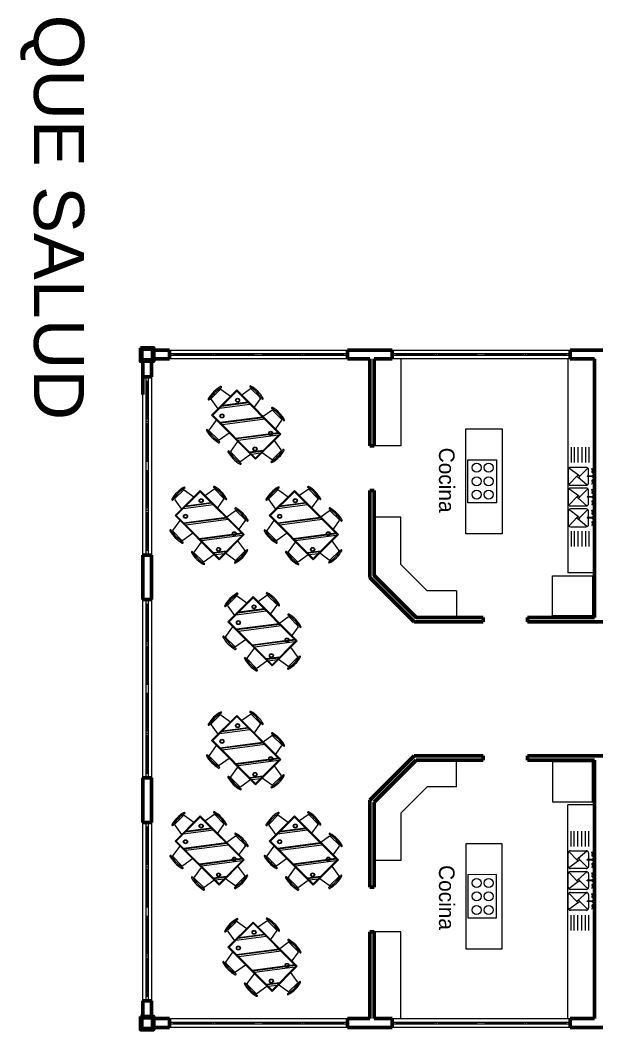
# Model space of a CAD drawing. Header units: metres. Extents: x 78 to 178, y -74 to 157.
# Drawn here: x 99.71 to 112.66, y 1.46 to 24.11 of the extents above; entities that cross this region are included whole.
import ezdxf

# ---------------------------------------------------------------- set-up
doc = ezdxf.new("R2010")
doc.units = ezdxf.units.M
for name, color, linetype, lineweight in [('envolvente', 164, 'Continuous', 60), ('Estructura', 1, 'Continuous', 60), ('Lámina', 7, 'Continuous', 30), ('mobiliario', 252, 'Continuous', 9), ('Texto', 250, 'Continuous', 9), ('ventanas', 132, 'Continuous', 9)]:
    doc.layers.add(name, color=color, linetype=linetype, lineweight=lineweight)
doc.styles.add('Anotativo', font='arial.ttf')

# ---------------------------------------------------------------- blocks, each defined once
blk = doc.blocks.new('A$C01F42A49')
at = {"layer": 'mobiliario'}
for p, q in [((0.535, 1.379), (0.497, 1.146)), ((0.825, 1.395), (0.555, 1.395)), ((0.845, 1.379), (0.883, 1.146)), ((1.217, 1.379), (1.179, 1.146)), ((1.237, 1.395), (1.507, 1.395)), ((1.527, 1.379), (1.565, 1.146)), ((1.734, 1.146), (0.334, 1.146)), ((0.334, 1.146), (0.334, 0.346)), ((1.734, 0.346), (1.734, 1.146)), ((0.079, 0.903), (0.334, 0.945)), ((1.714, 1.126), (0.354, 1.126)), ((0.354, 1.126), (0.354, 0.366)), ((1.714, 0.366), (1.714, 1.126)), ((1.989, 0.903), (1.734, 0.945)), ((0.062, 0.883), (0.062, 0.613)), ((2.006, 0.883), (2.006, 0.613)), ((0.079, 0.593), (0.334, 0.551)), ((1.989, 0.593), (1.734, 0.551)), ((0.334, 0.346), (1.734, 0.346)), ((0.354, 0.366), (1.714, 0.366)), ((0.535, 0.079), (0.492, 0.346)), ((0.845, 0.079), (0.889, 0.346)), ((1.217, 0.079), (1.173, 0.346)), ((1.527, 0.079), (1.57, 0.346)), ((0.825, 0.062), (0.555, 0.062)), ((1.237, 0.062), (1.507, 0.062))]:
    blk.add_line(p, q, dxfattribs=at)
at = {"layer": 'mobiliario', "linetype": 'ByBlock'}
for p, q in [((0.771, 1.126), (0.354, 0.583)), ((0.723, 1.126), (0.354, 0.645)), ((0.705, 1.126), (0.354, 0.669)), ((1.176, 1.126), (0.591, 0.366)), ((1.194, 1.126), (0.609, 0.366)), ((1.242, 1.126), (0.657, 0.366)), ((1.673, 1.126), (1.089, 0.366)), ((1.691, 1.126), (1.107, 0.366)), ((1.714, 1.093), (1.155, 0.366)), ((1.714, 0.602), (1.532, 0.366)), ((1.714, 0.579), (1.55, 0.366)), ((1.714, 0.516), (1.598, 0.366))]:
    blk.add_line(p, q, dxfattribs=at)
at = {"layer": 'mobiliario'}
for centre, radius in [((0.511, 0.998), 0.0454), ((0.511, 0.998), 0.0354), ((1.561, 0.998), 0.0454), ((1.561, 0.998), 0.0354), ((0.511, 0.5), 0.0454), ((0.511, 0.5), 0.0354), ((1.561, 0.5), 0.0454), ((1.561, 0.5), 0.0354)]:
    blk.add_circle(centre, radius, dxfattribs=at)
for centre, radius, start, end in [((0.5, 1.42), 0.015, 105.4901, 284.2842), ((0.69, 0.736), 0.724, 74.4701, 105.577), ((0.69, 0.737), 0.694, 74.4325, 105.5675), ((0.555, 1.375), 0.02, 90, 170.6717), ((0.825, 1.375), 0.02, 9.3283, 90), ((0.88, 1.42), 0.015, 255.7158, 74.5099), ((1.182, 1.42), 0.015, 105.4901, 284.2842), ((1.372, 0.736), 0.724, 74.423, 105.5299), ((1.372, 0.737), 0.694, 74.4325, 105.5675), ((1.237, 1.375), 0.02, 90, 170.6717), ((1.507, 1.375), 0.02, 9.3283, 90), ((1.562, 1.42), 0.015, 255.7158, 74.5099), ((0.721, 0.748), 0.724, 164.4701, 195.577), ((0.038, 0.938), 0.015, 345.7158, 164.5099), ((0.721, 0.748), 0.694, 164.4325, 195.5675), ((2.03, 0.938), 0.015, 15.4901, 194.2842), ((1.347, 0.748), 0.694, 344.4325, 15.5675), ((1.347, 0.748), 0.724, 344.423, 15.5299), ((0.082, 0.883), 0.02, 99.3283, 180), ((1.986, 0.883), 0.02, 0, 80.6717), ((0.038, 0.558), 0.015, 195.4901, 14.2842), ((0.082, 0.613), 0.02, 180, 260.6717), ((1.986, 0.613), 0.02, 279.3283, 0), ((2.03, 0.558), 0.015, 165.7158, 344.5099), ((0.5, 0.038), 0.015, 75.7158, 254.5099), ((0.69, 0.721), 0.724, 254.423, 285.5299), ((0.69, 0.721), 0.694, 254.4325, 285.5675), ((0.555, 0.082), 0.02, 189.3283, 270), ((0.825, 0.082), 0.02, 270, 350.6717), ((0.88, 0.038), 0.015, 285.4901, 104.2842), ((1.182, 0.038), 0.015, 75.7158, 254.5099), ((1.372, 0.721), 0.724, 254.4701, 285.577), ((1.372, 0.721), 0.694, 254.4325, 285.5675), ((1.237, 0.082), 0.02, 189.3283, 270), ((1.507, 0.082), 0.02, 270, 350.6717), ((1.562, 0.038), 0.015, 285.4901, 104.2842)]:
    blk.add_arc(centre, radius, start, end, dxfattribs=at)

msp = doc.modelspace()

# ---------------------------------------------------------------- linework, layer by layer
at = {"layer": 'envolvente'}
for p, q in [((103.05784, 16.70601), (102.70784, 16.70601)), ((103.05784, 16.50601), (103.05784, 16.70601)), ((108.05784, 16.70601), (107.05784, 16.70601)), ((107.05784, 16.50601), (107.05784, 16.70601)), ((108.05784, 16.50601), (108.05784, 16.70601)), ((113.05784, 16.70601), (112.05784, 16.70601)), ((112.05784, 16.50601), (112.05784, 16.70601)), ((102.45784, 16.45601), (102.45784, 16.10601)), ((102.45784, 16.45601), (102.45784, 15.70601)), ((102.65784, 16.45601), (102.65784, 16.10601)), ((103.05784, 16.50601), (102.70784, 16.50601)), ((107.55784, 16.50601), (107.05784, 16.50601)), ((107.55784, 16.50601), (107.55784, 14.55601)), ((108.05784, 16.50601), (107.65784, 16.50601)), ((107.65784, 16.50601), (107.65784, 14.55601)), ((112.60784, 16.50601), (112.05784, 16.50601)), ((112.60784, 16.50601), (112.60784, 10.70601)), ((102.65784, 16.10601), (102.45784, 16.10601)), ((107.55784, 14.55601), (107.65784, 14.55601)), ((107.55784, 13.55601), (107.55784, 11.60601)), ((107.55784, 13.55601), (107.65784, 13.55601)), ((102.65784, 12.10601), (102.45784, 12.10601)), ((102.45784, 12.10601), (102.45784, 11.10601)), ((102.65784, 12.10601), (102.65784, 11.10601)), ((108.55784, 10.60601), (107.55784, 11.60601)), ((102.65784, 11.10601), (102.45784, 11.10601)), ((110.10355, 10.60601), (110.10355, 10.70601)), ((112.60784, 10.70601), (111.10355, 10.70601)), ((111.10355, 10.60601), (111.10355, 10.70601)), ((110.10355, 10.60601), (108.55784, 10.60601)), ((114.20844, 10.60601), (111.10355, 10.60601)), ((108.55784, 7.60601), (107.55784, 6.60601)), ((108.59927, 7.50601), (107.65784, 6.56459)), ((110.10355, 7.60601), (108.55784, 7.60601)), ((110.10355, 7.50601), (108.59927, 7.50601)), ((110.10355, 7.50601), (110.10355, 7.60601)), ((112.80784, 7.60601), (111.10355, 7.60601)), ((111.10355, 7.50601), (111.10355, 7.60601)), ((112.60784, 7.50601), (111.10355, 7.50601)), ((112.60784, 7.50601), (112.60784, 1.70601)), ((112.60784, 1.70601), (112.60784, 7.50601)), ((102.65784, 7.10601), (102.45784, 7.10601)), ((102.45784, 7.10601), (102.45784, 6.10601)), ((102.65784, 7.10601), (102.65784, 6.10601)), ((107.55784, 6.60601), (107.55784, 4.65601)), ((107.65784, 6.56459), (107.65784, 4.65601)), ((102.65784, 6.10601), (102.45784, 6.10601)), ((107.55784, 4.65601), (107.65784, 4.65601)), ((107.55784, 3.65601), (107.55784, 1.70601)), ((107.55784, 3.65601), (107.65784, 3.65601)), ((107.65784, 3.65601), (107.65784, 1.70601)), ((102.45784, 2.10601), (102.45784, 1.75601)), ((102.65784, 2.10601), (102.45784, 2.10601)), ((102.65784, 2.10601), (102.65784, 1.75601)), ((103.05784, 1.70601), (102.70784, 1.70601)), ((103.05784, 1.50601), (103.05784, 1.70601)), ((107.55784, 1.70601), (107.05784, 1.70601)), ((107.05784, 1.50601), (107.05784, 1.70601)), ((108.05784, 1.70601), (107.65784, 1.70601)), ((108.05784, 1.50601), (108.05784, 1.70601)), ((112.60784, 1.70601), (112.05784, 1.70601)), ((112.05784, 1.50601), (112.05784, 1.70601)), ((103.05784, 1.50601), (102.70784, 1.50601)), ((108.05784, 1.50601), (107.05784, 1.50601)), ((113.05784, 1.50601), (112.05784, 1.50601))]:
    msp.add_line(p, q, dxfattribs=at)
at = {"layer": 'envolvente', "lineweight": 9}
for p, q in [((103.05784, 16.70601), (107.05784, 16.70601)), ((108.05784, 16.70601), (112.05784, 16.70601)), ((107.05784, 16.50601), (103.05784, 16.50601)), ((112.05784, 16.50601), (108.05784, 16.50601)), ((102.45784, 12.10601), (102.45784, 16.10601)), ((102.65784, 16.10601), (102.65784, 12.10601)), ((102.45784, 7.10601), (102.45784, 11.10601)), ((102.65784, 11.10601), (102.65784, 7.10601)), ((102.45784, 2.10601), (102.45784, 6.10601)), ((102.65784, 6.10601), (102.65784, 2.10601)), ((103.05784, 1.70601), (107.05784, 1.70601)), ((108.05784, 1.70601), (112.05784, 1.70601)), ((107.05784, 1.50601), (103.05784, 1.50601)), ((112.05784, 1.50601), (108.05784, 1.50601))]:
    msp.add_line(p, q, dxfattribs=at)
at = {"layer": 'envolvente'}
msp.add_lwpolyline([(110.10355, 10.70601), (108.59927, 10.70601), (107.65784, 11.64743), (107.65784, 13.55601)], dxfattribs=at)
at = {"layer": 'Estructura'}
for points in [[(102.40784, 16.75601), (102.40784, 16.45601), (102.70784, 16.45601), (102.70784, 16.75601)], [(102.43784, 16.72601), (102.43784, 16.48601), (102.67784, 16.48601), (102.67784, 16.72601)], [(102.40784, 1.75601), (102.40784, 1.45601), (102.70784, 1.45601), (102.70784, 1.75601)], [(102.43784, 1.72601), (102.43784, 1.48601), (102.67784, 1.48601), (102.67784, 1.72601)]]:
    msp.add_lwpolyline(points, close=True, dxfattribs=at)
at = {"layer": 'mobiliario'}
for p, q in [((108.25784, 16.50601), (108.25784, 14.55601)), ((112.00784, 16.50601), (112.00784, 11.70601)), ((108.25784, 14.55601), (107.65784, 14.55601)), ((112.07787, 14.52943), (112.07787, 14.18207)), ((112.14636, 14.52943), (112.14636, 14.18207)), ((112.23311, 14.52943), (112.23311, 14.18207)), ((112.31985, 14.52943), (112.31985, 14.18207)), ((112.4066, 14.52943), (112.4066, 14.18207)), ((112.47966, 14.52943), (112.47966, 14.18207)), ((112.42149, 14.07296), (112.06525, 14.07296)), ((112.01525, 14.02296), (112.01525, 13.72296)), ((112.47149, 13.72296), (112.47149, 14.02296)), ((112.06525, 13.67296), (112.42149, 13.67296)), ((112.42149, 13.60759), (112.06525, 13.60759)), ((112.01525, 13.55759), (112.01525, 13.25759)), ((112.47149, 13.25759), (112.47149, 13.55759)), ((112.06525, 13.20759), (112.42149, 13.20759)), ((112.42149, 13.14031), (112.06525, 13.14031)), ((108.25784, 12.95601), (107.65784, 12.95601)), ((112.01525, 13.09031), (112.01525, 12.79031)), ((112.47149, 12.79031), (112.47149, 13.09031)), ((112.06525, 12.74031), (112.42149, 12.74031)), ((112.07787, 12.64636), (112.07787, 12.299)), ((112.14636, 12.64636), (112.14636, 12.299)), ((112.23311, 12.64636), (112.23311, 12.299)), ((112.31985, 12.64636), (112.31985, 12.299)), ((112.4066, 12.64636), (112.4066, 12.299)), ((112.47966, 12.64636), (112.47966, 12.299)), ((112.60784, 11.70601), (112.00784, 11.70601)), ((109.50355, 11.30601), (109.50355, 10.70601)), ((109.50355, 6.90601), (109.50355, 7.50601)), ((112.00784, 1.70601), (112.00784, 6.50601)), ((112.60784, 6.50601), (112.00784, 6.50601)), ((112.07787, 5.56566), (112.07787, 5.91302)), ((112.14636, 5.56566), (112.14636, 5.91302)), ((112.23311, 5.56566), (112.23311, 5.91302)), ((112.31985, 5.56566), (112.31985, 5.91302)), ((112.4066, 5.56566), (112.4066, 5.91302)), ((112.47966, 5.56566), (112.47966, 5.91302)), ((112.06525, 5.47171), (112.42149, 5.47171)), ((108.25784, 5.25601), (107.65784, 5.25601)), ((112.01525, 5.12171), (112.01525, 5.42171)), ((112.47149, 5.42171), (112.47149, 5.12171)), ((112.42149, 5.07171), (112.06525, 5.07171)), ((112.06525, 5.00443), (112.42149, 5.00443)), ((112.01525, 4.65443), (112.01525, 4.95443)), ((112.47149, 4.95443), (112.47149, 4.65443)), ((112.42149, 4.60443), (112.06525, 4.60443)), ((112.06525, 4.53906), (112.42149, 4.53906)), ((112.01525, 4.18906), (112.01525, 4.48906)), ((112.47149, 4.48906), (112.47149, 4.18906)), ((112.42149, 4.13906), (112.06525, 4.13906)), ((112.07787, 3.68259), (112.07787, 4.02995)), ((112.14636, 3.68259), (112.14636, 4.02995)), ((112.23311, 3.68259), (112.23311, 4.02995)), ((112.31985, 3.68259), (112.31985, 4.02995)), ((112.4066, 3.68259), (112.4066, 4.02995)), ((112.47966, 3.68259), (112.47966, 4.02995)), ((108.25784, 3.65601), (107.65784, 3.65601)), ((108.25784, 1.70601), (108.25784, 3.65601))]:
    msp.add_line(p, q, dxfattribs=at)
for points in [[(110.53212, 14.93656), (110.53212, 12.58603), (109.71749, 12.58603), (109.71749, 14.93656)], [(110.40421, 14.2435), (110.40421, 13.27489), (109.76265, 13.27699), (109.76265, 14.2456)], [(112.55945, 11.64372), (112.55945, 10.74372), (111.65945, 10.74372), (111.65945, 11.64372)], [(112.55945, 6.56829), (112.55945, 7.46829), (111.65945, 7.46829), (111.65945, 6.56829)], [(110.53212, 3.27546), (110.53212, 5.62599), (109.71749, 5.62599), (109.71749, 3.27546)], [(110.40421, 3.96852), (110.40421, 4.93713), (109.76265, 4.93503), (109.76265, 3.96642)]]:
    msp.add_lwpolyline(points, close=True, dxfattribs=at)
for points in [[(112.24509, 13.89748), (112.0299, 14.05831)], [(112.26343, 13.86358), (112.45685, 14.05831)], [(112.54256, 14.044), (112.55442, 14.04796)], [(112.56756, 13.969), (112.54256, 14.044)], [(112.57942, 13.97296), (112.55442, 14.04796)], [(112.0299, 13.6876), (112.21906, 13.88623)], [(112.43185, 13.67913), (112.24025, 13.84796)], [(112.43947, 13.87986), (112.43947, 13.86736)], [(112.57149, 13.87986), (112.43947, 13.87986)], [(112.57149, 13.86736), (112.43947, 13.86736)], [(112.56756, 13.969), (112.57942, 13.97296)], [(112.57149, 13.87986), (112.57149, 13.86736)], [(112.24509, 13.43212), (112.0299, 13.59294)], [(112.26343, 13.39822), (112.45685, 13.59294)], [(112.56756, 13.77691), (112.54256, 13.70191)], [(112.54256, 13.70191), (112.55442, 13.69796)], [(112.57942, 13.77296), (112.55442, 13.69796)], [(112.56756, 13.77691), (112.57942, 13.77296)], [(112.0299, 13.22223), (112.21906, 13.42086)], [(112.43185, 13.21376), (112.24025, 13.38259)], [(112.43947, 13.41449), (112.43947, 13.40199)], [(112.57149, 13.41449), (112.43947, 13.41449)], [(112.57149, 13.40199), (112.43947, 13.40199)], [(112.54256, 13.57864), (112.55442, 13.58259)], [(112.56756, 13.50364), (112.54256, 13.57864)], [(112.57942, 13.50759), (112.55442, 13.58259)], [(112.56756, 13.50364), (112.57942, 13.50759)], [(112.57149, 13.41449), (112.57149, 13.40199)], [(112.56756, 13.31154), (112.54256, 13.23654)], [(112.54256, 13.23654), (112.55442, 13.23259)], [(112.57942, 13.30759), (112.55442, 13.23259)], [(112.56756, 13.31154), (112.57942, 13.30759)], [(109.50355, 11.30601), (108.84779, 11.30601), (108.25784, 11.89596), (108.25784, 12.95601)], [(112.24509, 12.96483), (112.0299, 13.12566)], [(112.0299, 12.75495), (112.21906, 12.95358)], [(112.43185, 12.74648), (112.24025, 12.91531)], [(112.26343, 12.93093), (112.45685, 13.12566)], [(112.43947, 12.94721), (112.43947, 12.93471)], [(112.57149, 12.94721), (112.43947, 12.94721)], [(112.57149, 12.93471), (112.43947, 12.93471)], [(112.54256, 13.11135), (112.55442, 13.11531)], [(112.56756, 13.03635), (112.54256, 13.11135)], [(112.57942, 13.04031), (112.55442, 13.11531)], [(112.56756, 13.03635), (112.57942, 13.04031)], [(112.57149, 12.94721), (112.57149, 12.93471)], [(112.56756, 12.84426), (112.54256, 12.76926)], [(112.54256, 12.76926), (112.55442, 12.76531)], [(112.57942, 12.84031), (112.55442, 12.76531)], [(112.56756, 12.84426), (112.57942, 12.84031)], [(109.50355, 6.90601), (108.84779, 6.90601), (108.25784, 6.31606), (108.25784, 5.25601)], [(112.0299, 5.45707), (112.21906, 5.25844)], [(112.43185, 5.46554), (112.24025, 5.29671)], [(112.54256, 5.44276), (112.55442, 5.44671)], [(112.56756, 5.36776), (112.54256, 5.44276)], [(112.57942, 5.37171), (112.55442, 5.44671)], [(112.24509, 5.24718), (112.0299, 5.08636)], [(112.26343, 5.28108), (112.45685, 5.08636)], [(112.43947, 5.26481), (112.43947, 5.27731)], [(112.57149, 5.27731), (112.43947, 5.27731)], [(112.57149, 5.26481), (112.43947, 5.26481)], [(112.56756, 5.36776), (112.57942, 5.37171)], [(112.57149, 5.26481), (112.57149, 5.27731)], [(112.0299, 4.98978), (112.21906, 4.79116)], [(112.43185, 4.99826), (112.24025, 4.82943)], [(112.56756, 5.17566), (112.54256, 5.10066)], [(112.54256, 5.10066), (112.55442, 5.09671)], [(112.57942, 5.17171), (112.55442, 5.09671)], [(112.56756, 5.17566), (112.57942, 5.17171)], [(112.24509, 4.7799), (112.0299, 4.61907)], [(112.26343, 4.8138), (112.45685, 4.61907)], [(112.43947, 4.79753), (112.43947, 4.81003)], [(112.57149, 4.81003), (112.43947, 4.81003)], [(112.57149, 4.79753), (112.43947, 4.79753)], [(112.54256, 4.97548), (112.55442, 4.97943)], [(112.56756, 4.90048), (112.54256, 4.97548)], [(112.57942, 4.90443), (112.55442, 4.97943)], [(112.56756, 4.90048), (112.57942, 4.90443)], [(112.57149, 4.79753), (112.57149, 4.81003)], [(112.43185, 4.53289), (112.24025, 4.36406)], [(112.56756, 4.70838), (112.54256, 4.63338)], [(112.54256, 4.63338), (112.55442, 4.62943)], [(112.57942, 4.70443), (112.55442, 4.62943)], [(112.56756, 4.70838), (112.57942, 4.70443)], [(112.0299, 4.52442), (112.21906, 4.32579)], [(112.24509, 4.31454), (112.0299, 4.15371)], [(112.26343, 4.34844), (112.45685, 4.15371)], [(112.43947, 4.33216), (112.43947, 4.34466)], [(112.57149, 4.34466), (112.43947, 4.34466)], [(112.57149, 4.33216), (112.43947, 4.33216)], [(112.54256, 4.51011), (112.55442, 4.51406)], [(112.56756, 4.43511), (112.54256, 4.51011)], [(112.57942, 4.43906), (112.55442, 4.51406)], [(112.56756, 4.43511), (112.57942, 4.43906)], [(112.57149, 4.33216), (112.57149, 4.34466)], [(112.56756, 4.24301), (112.54256, 4.16801)], [(112.54256, 4.16801), (112.55442, 4.16406)], [(112.57942, 4.23906), (112.55442, 4.16406)], [(112.56756, 4.24301), (112.57942, 4.23906)]]:
    msp.add_lwpolyline(points, dxfattribs=at)
for centre, radius in [((109.95933, 14.06856), 0.10037), ((110.22973, 14.06856), 0.10037), ((109.95933, 13.76138), 0.10037), ((110.22973, 13.76138), 0.10037), ((112.24025, 13.87296), 0.025), ((109.95933, 13.46332), 0.10037), ((110.22973, 13.46332), 0.10037), ((112.24025, 13.40759), 0.025), ((112.24025, 12.94031), 0.025), ((112.24025, 5.27171), 0.025), ((109.95933, 4.74869), 0.10037), ((110.22973, 4.74869), 0.10037), ((112.24025, 4.80443), 0.025), ((109.95933, 4.45064), 0.10037), ((110.22973, 4.45064), 0.10037), ((112.24025, 4.33906), 0.025), ((109.95933, 4.14346), 0.10037), ((110.22973, 4.14346), 0.10037)]:
    msp.add_circle(centre, radius, dxfattribs=at)
for centre, radius, start, end in [((112.06525, 14.02296), 0.05, 90, 180), ((112.42149, 14.02296), 0.05, 0, 90), ((112.57149, 13.97296), 0.025, 119.936994, 90.94148), ((112.57149, 13.87296), 0.025, 192.942846, 163.977131), ((112.06525, 13.72296), 0.05, 180, 270), ((112.06525, 13.55759), 0.05, 90, 180), ((112.42149, 13.72296), 0.05, 270, 0), ((112.42149, 13.55759), 0.05, 0, 90), ((112.57149, 13.77296), 0.025, 269.05852, 240.063006), ((112.57149, 13.50759), 0.025, 119.936994, 90.94148), ((112.57149, 13.40759), 0.025, 192.942846, 163.977131), ((112.06525, 13.25759), 0.05, 180, 270), ((112.06525, 13.09031), 0.05, 90, 180), ((112.42149, 13.25759), 0.05, 270, 0), ((112.42149, 13.09031), 0.05, 0, 90), ((112.57149, 13.30759), 0.025, 269.05852, 240.063006), ((112.57149, 13.04031), 0.025, 119.936994, 90.94148), ((112.57149, 12.94031), 0.025, 192.942846, 163.977131), ((112.06525, 12.79031), 0.05, 180, 270), ((112.42149, 12.79031), 0.05, 270, 0), ((112.57149, 12.84031), 0.025, 269.05852, 240.063006), ((112.06525, 5.42171), 0.05, 90, 180), ((112.42149, 5.42171), 0.05, 0, 90), ((112.57149, 5.37171), 0.025, 119.936994, 90.94148), ((112.57149, 5.27171), 0.025, 196.022869, 167.057154), ((112.06525, 5.12171), 0.05, 180, 270), ((112.06525, 4.95443), 0.05, 90, 180), ((112.42149, 5.12171), 0.05, 270, 0), ((112.42149, 4.95443), 0.05, 0, 90), ((112.57149, 5.17171), 0.025, 269.05852, 240.063006), ((112.57149, 4.90443), 0.025, 119.936994, 90.94148), ((112.57149, 4.80443), 0.025, 196.022869, 167.057154), ((112.06525, 4.65443), 0.05, 180, 270), ((112.06525, 4.48906), 0.05, 90, 180), ((112.42149, 4.65443), 0.05, 270, 0), ((112.42149, 4.48906), 0.05, 0, 90), ((112.57149, 4.70443), 0.025, 269.05852, 240.063006), ((112.57149, 4.43906), 0.025, 119.936994, 90.94148), ((112.57149, 4.33906), 0.025, 196.022869, 167.057154), ((112.06525, 4.18906), 0.05, 180, 270), ((112.42149, 4.18906), 0.05, 270, 0), ((112.57149, 4.23906), 0.025, 269.05852, 240.063006)]:
    msp.add_arc(centre, radius, start, end, dxfattribs=at)
at = {"layer": 'ventanas'}
for p, q in [((103.05784, 16.63101), (105.05784, 16.63101)), ((105.05784, 16.58101), (103.05784, 16.58101)), ((103.15784, 16.58101), (103.15784, 16.63101)), ((103.15784, 16.61601), (104.00784, 16.61601)), ((103.15784, 16.59601), (104.00784, 16.59601)), ((104.00784, 16.58101), (104.00784, 16.63101)), ((104.05784, 16.58101), (104.05784, 16.63101)), ((104.10784, 16.58101), (104.10784, 16.63101)), ((104.10784, 16.61601), (104.95784, 16.61601)), ((104.10784, 16.59601), (104.95784, 16.59601)), ((104.95784, 16.63101), (104.95784, 16.58101)), ((105.05784, 16.63101), (107.05784, 16.63101)), ((107.05784, 16.58101), (105.05784, 16.58101)), ((105.15784, 16.58101), (105.15784, 16.63101)), ((105.15784, 16.61601), (106.00784, 16.61601)), ((105.15784, 16.59601), (106.00784, 16.59601)), ((106.00784, 16.58101), (106.00784, 16.63101)), ((106.05784, 16.58101), (106.05784, 16.63101)), ((106.10784, 16.58101), (106.10784, 16.63101)), ((106.10784, 16.61601), (106.95784, 16.61601)), ((106.10784, 16.59601), (106.95784, 16.59601)), ((106.95784, 16.63101), (106.95784, 16.58101)), ((108.05784, 16.63101), (110.05784, 16.63101)), ((110.05784, 16.58101), (108.05784, 16.58101)), ((108.15784, 16.58101), (108.15784, 16.63101)), ((108.15784, 16.61601), (109.00784, 16.61601)), ((108.15784, 16.59601), (109.00784, 16.59601)), ((109.00784, 16.58101), (109.00784, 16.63101)), ((109.05784, 16.58101), (109.05784, 16.63101)), ((109.10784, 16.58101), (109.10784, 16.63101)), ((109.10784, 16.61601), (109.95784, 16.61601)), ((109.10784, 16.59601), (109.95784, 16.59601)), ((109.95784, 16.63101), (109.95784, 16.58101)), ((110.05784, 16.63101), (112.05784, 16.63101)), ((112.05784, 16.58101), (110.05784, 16.58101)), ((110.15784, 16.58101), (110.15784, 16.63101)), ((110.15784, 16.61601), (111.00784, 16.61601)), ((110.15784, 16.59601), (111.00784, 16.59601)), ((111.00784, 16.58101), (111.00784, 16.63101)), ((111.05784, 16.58101), (111.05784, 16.63101)), ((111.10784, 16.58101), (111.10784, 16.63101)), ((111.10784, 16.61601), (111.95784, 16.61601)), ((111.10784, 16.59601), (111.95784, 16.59601)), ((111.95784, 16.63101), (111.95784, 16.58101)), ((102.53284, 14.10601), (102.53284, 16.10601)), ((102.58284, 16.10601), (102.58284, 14.10601)), ((102.53284, 16.00601), (102.58284, 16.00601)), ((102.54784, 15.15601), (102.54784, 16.00601)), ((102.56784, 15.15601), (102.56784, 16.00601)), ((102.58284, 15.15601), (102.53284, 15.15601)), ((102.58284, 15.10601), (102.53284, 15.10601)), ((102.58284, 15.05601), (102.53284, 15.05601)), ((102.54784, 14.20601), (102.54784, 15.05601)), ((102.56784, 14.20601), (102.56784, 15.05601)), ((102.58284, 14.20601), (102.53284, 14.20601)), ((102.53284, 12.10601), (102.53284, 14.10601)), ((102.58284, 14.10601), (102.58284, 12.10601)), ((102.53284, 14.00601), (102.58284, 14.00601)), ((102.54784, 13.15601), (102.54784, 14.00601)), ((102.56784, 13.15601), (102.56784, 14.00601)), ((102.58284, 13.15601), (102.53284, 13.15601)), ((102.58284, 13.10601), (102.53284, 13.10601)), ((102.58284, 13.05601), (102.53284, 13.05601)), ((102.54784, 12.20601), (102.54784, 13.05601)), ((102.56784, 12.20601), (102.56784, 13.05601)), ((102.58284, 12.20601), (102.53284, 12.20601)), ((102.53284, 9.10601), (102.53284, 11.10601)), ((102.58284, 11.10601), (102.58284, 9.10601)), ((102.53284, 11.00601), (102.58284, 11.00601)), ((102.54784, 10.15601), (102.54784, 11.00601)), ((102.56784, 10.15601), (102.56784, 11.00601)), ((102.58284, 10.15601), (102.53284, 10.15601)), ((102.58284, 10.10601), (102.53284, 10.10601)), ((102.58284, 10.05601), (102.53284, 10.05601)), ((102.54784, 9.20601), (102.54784, 10.05601)), ((102.56784, 9.20601), (102.56784, 10.05601)), ((102.58284, 9.20601), (102.53284, 9.20601)), ((102.53284, 7.10601), (102.53284, 9.10601)), ((102.58284, 9.10601), (102.58284, 7.10601)), ((102.53284, 9.00601), (102.58284, 9.00601)), ((102.54784, 8.15601), (102.54784, 9.00601)), ((102.56784, 8.15601), (102.56784, 9.00601)), ((102.58284, 8.15601), (102.53284, 8.15601)), ((102.58284, 8.10601), (102.53284, 8.10601)), ((102.58284, 8.05601), (102.53284, 8.05601)), ((102.54784, 7.20601), (102.54784, 8.05601)), ((102.56784, 7.20601), (102.56784, 8.05601)), ((102.58284, 7.20601), (102.53284, 7.20601)), ((102.53284, 4.10601), (102.53284, 6.10601)), ((102.53284, 6.00601), (102.58284, 6.00601)), ((102.54784, 5.15601), (102.54784, 6.00601)), ((102.56784, 5.15601), (102.56784, 6.00601)), ((102.58284, 6.10601), (102.58284, 4.10601)), ((102.58284, 5.15601), (102.53284, 5.15601)), ((102.58284, 5.10601), (102.53284, 5.10601)), ((102.58284, 5.05601), (102.53284, 5.05601)), ((102.54784, 4.20601), (102.54784, 5.05601)), ((102.56784, 4.20601), (102.56784, 5.05601)), ((102.58284, 4.20601), (102.53284, 4.20601)), ((102.53284, 2.10601), (102.53284, 4.10601)), ((102.58284, 4.10601), (102.58284, 2.10601)), ((102.53284, 4.00601), (102.58284, 4.00601)), ((102.54784, 3.15601), (102.54784, 4.00601)), ((102.56784, 3.15601), (102.56784, 4.00601)), ((102.58284, 3.15601), (102.53284, 3.15601)), ((102.58284, 3.10601), (102.53284, 3.10601)), ((102.58284, 3.05601), (102.53284, 3.05601)), ((102.54784, 2.20601), (102.54784, 3.05601)), ((102.56784, 2.20601), (102.56784, 3.05601)), ((102.58284, 2.20601), (102.53284, 2.20601)), ((103.05784, 1.63101), (105.05784, 1.63101)), ((103.15784, 1.58101), (103.15784, 1.63101)), ((103.15784, 1.61601), (104.00784, 1.61601)), ((103.15784, 1.59601), (104.00784, 1.59601)), ((104.00784, 1.58101), (104.00784, 1.63101)), ((104.05784, 1.58101), (104.05784, 1.63101)), ((104.10784, 1.58101), (104.10784, 1.63101)), ((104.10784, 1.61601), (104.95784, 1.61601)), ((104.10784, 1.59601), (104.95784, 1.59601)), ((104.95784, 1.63101), (104.95784, 1.58101)), ((105.05784, 1.63101), (107.05784, 1.63101)), ((105.15784, 1.58101), (105.15784, 1.63101)), ((105.15784, 1.61601), (106.00784, 1.61601)), ((105.15784, 1.59601), (106.00784, 1.59601)), ((106.00784, 1.58101), (106.00784, 1.63101)), ((106.05784, 1.58101), (106.05784, 1.63101)), ((106.10784, 1.58101), (106.10784, 1.63101)), ((106.10784, 1.61601), (106.95784, 1.61601)), ((106.10784, 1.59601), (106.95784, 1.59601)), ((106.95784, 1.63101), (106.95784, 1.58101)), ((108.05784, 1.63101), (110.05784, 1.63101)), ((108.15784, 1.58101), (108.15784, 1.63101)), ((108.15784, 1.61601), (109.00784, 1.61601)), ((108.15784, 1.59601), (109.00784, 1.59601)), ((109.00784, 1.58101), (109.00784, 1.63101)), ((109.05784, 1.58101), (109.05784, 1.63101)), ((109.10784, 1.58101), (109.10784, 1.63101)), ((109.10784, 1.61601), (109.95784, 1.61601)), ((109.10784, 1.59601), (109.95784, 1.59601)), ((109.95784, 1.63101), (109.95784, 1.58101)), ((110.05784, 1.63101), (112.05784, 1.63101)), ((110.15784, 1.58101), (110.15784, 1.63101)), ((110.15784, 1.61601), (111.00784, 1.61601)), ((110.15784, 1.59601), (111.00784, 1.59601)), ((111.00784, 1.58101), (111.00784, 1.63101)), ((111.05784, 1.58101), (111.05784, 1.63101)), ((111.10784, 1.58101), (111.10784, 1.63101)), ((111.10784, 1.61601), (111.95784, 1.61601)), ((111.10784, 1.59601), (111.95784, 1.59601)), ((111.95784, 1.63101), (111.95784, 1.58101)), ((105.05784, 1.58101), (103.05784, 1.58101)), ((107.05784, 1.58101), (105.05784, 1.58101)), ((110.05784, 1.58101), (108.05784, 1.58101)), ((112.05784, 1.58101), (110.05784, 1.58101))]:
    msp.add_line(p, q, dxfattribs=at)

# ---------------------------------------------------------------- block references
at = {"layer": 'mobiliario', "rotation": 314.9999999999999}
for p in [(103.52331, 15.23605), (102.70387, 12.98291), (104.81803, 12.98291), (103.8917, 10.59977), (103.52331, 7.93543), (102.70387, 5.68228), (104.81803, 5.68228), (103.8917, 3.29915)]:
    msp.add_blockref('A$C01F42A49', p, dxfattribs=at)

# ---------------------------------------------------------------- texts
at = {"layer": 'Lámina', "color": 7, "linetype": 'Continuous', "style": 'Anotativo'}
msp.add_text('PLANTA SUBSUELO BLOQUE SALUD', height=1.126519, rotation=270, dxfattribs=at).set_placement((100.01544, 42.94317))
at = {"layer": 'Texto', "char_height": 0.349522, "width": 5.1847745, "rotation": 270}
for insert, attachment_point in [((109.46211, 14.51559), 1), ((109.46211, 3.69643), 3)]:
    msp.add_mtext('Cocina', dxfattribs=dict(at, insert=insert, attachment_point=attachment_point))

doc.saveas('drawing.dxf')
